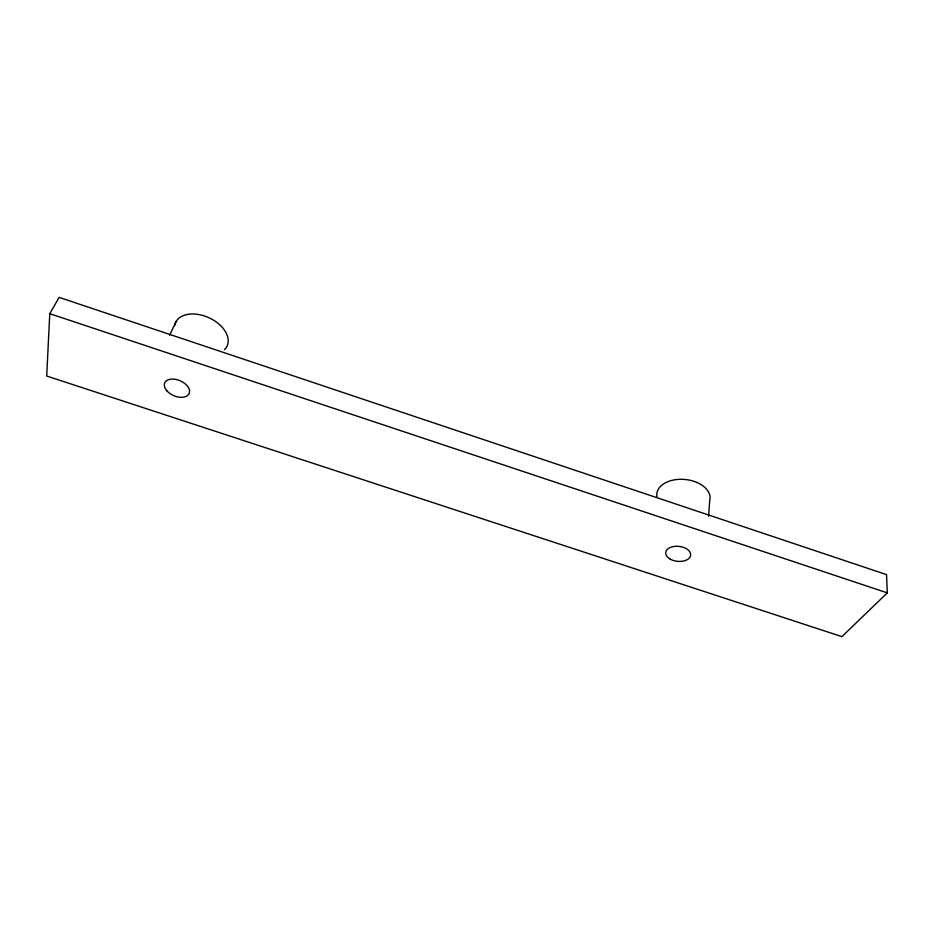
<?xml version="1.0" encoding="UTF-8"?>
<svg xmlns="http://www.w3.org/2000/svg" width="934" height="934" viewBox="0 0 934 934"><rect width="100%" height="100%" fill="white"/><g stroke="black" fill="none" stroke-linecap="round" stroke-linejoin="round"><path stroke-width="1.4" d="M49.771 313.672L46.7 376.017L841.896 636.626L887.3 592.88L886.553 574.632L59.146 297.374L49.771 313.672L887.3 592.88M708.579 516.28L709.712 500.612A26.724 16.894 5.4 0 0 684.038 479.399A26.724 16.894 5.4 0 0 656.999 496.9M169.603 335.178L176.316 321.133M174.635 325.604A28.324 18.201 24.4 0 1 209.823 318.144A28.324 18.201 24.4 0 1 224.487 349.701M670.332 559.186A12.527 7.507 6 0 0 690.518 555.858A12.527 7.507 6 0 0 673.706 546.518A12.527 7.507 6 0 0 670.332 559.186M167.011 390.961A13.309 8.114 23.5 0 0 188.668 394.358A13.309 8.114 23.5 0 0 175.125 379.274A13.309 8.114 23.5 0 0 167.011 390.961"/></g></svg>
